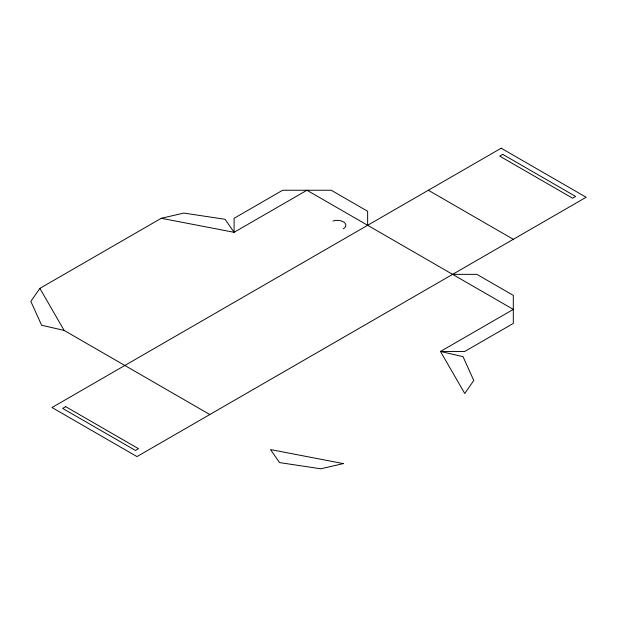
<?xml version="1.0" encoding="UTF-8"?>
<svg xmlns="http://www.w3.org/2000/svg" width="617" height="617" viewBox="0 0 617 617"><rect width="100%" height="100%" fill="white"/><g stroke="black" fill="none" stroke-linecap="round" stroke-linejoin="round"><path stroke-width="0.93" d="M452.616 274.357L476.895 274.357L513.313 295.381L513.313 323.416L464.755 351.451L440.476 351.451L463.02 356.657L473.771 380.488L464.755 393.507L440.476 351.451L513.313 309.402L306.942 190.252L234.098 232.308L225.082 219.29L183.804 213.081L161.261 218.287L39.866 288.378L30.85 301.389L41.601 325.221L64.145 330.427L209.819 414.531M161.261 218.287L234.098 232.308L234.098 218.287L282.663 190.252L331.221 190.252L367.639 211.276L367.639 225.298M428.337 190.252L513.313 239.311M39.866 288.378L64.145 330.427M332.995 221.002A8.584 4.959 0 0 1 344.101 222.282A8.584 4.959 0 0 1 343.361 228.799M501.174 148.203L52.005 407.521L136.982 456.588L586.15 197.263L501.174 148.203M65.664 406.649L62.626 408.4L135.47 450.449L138.501 448.698L65.664 406.649M502.77 154.381L499.739 156.132L572.576 198.188L575.607 196.43L502.77 154.381M343.361 463.591L320.817 468.797L279.54 462.588L270.524 449.577L343.361 463.591"/></g></svg>
